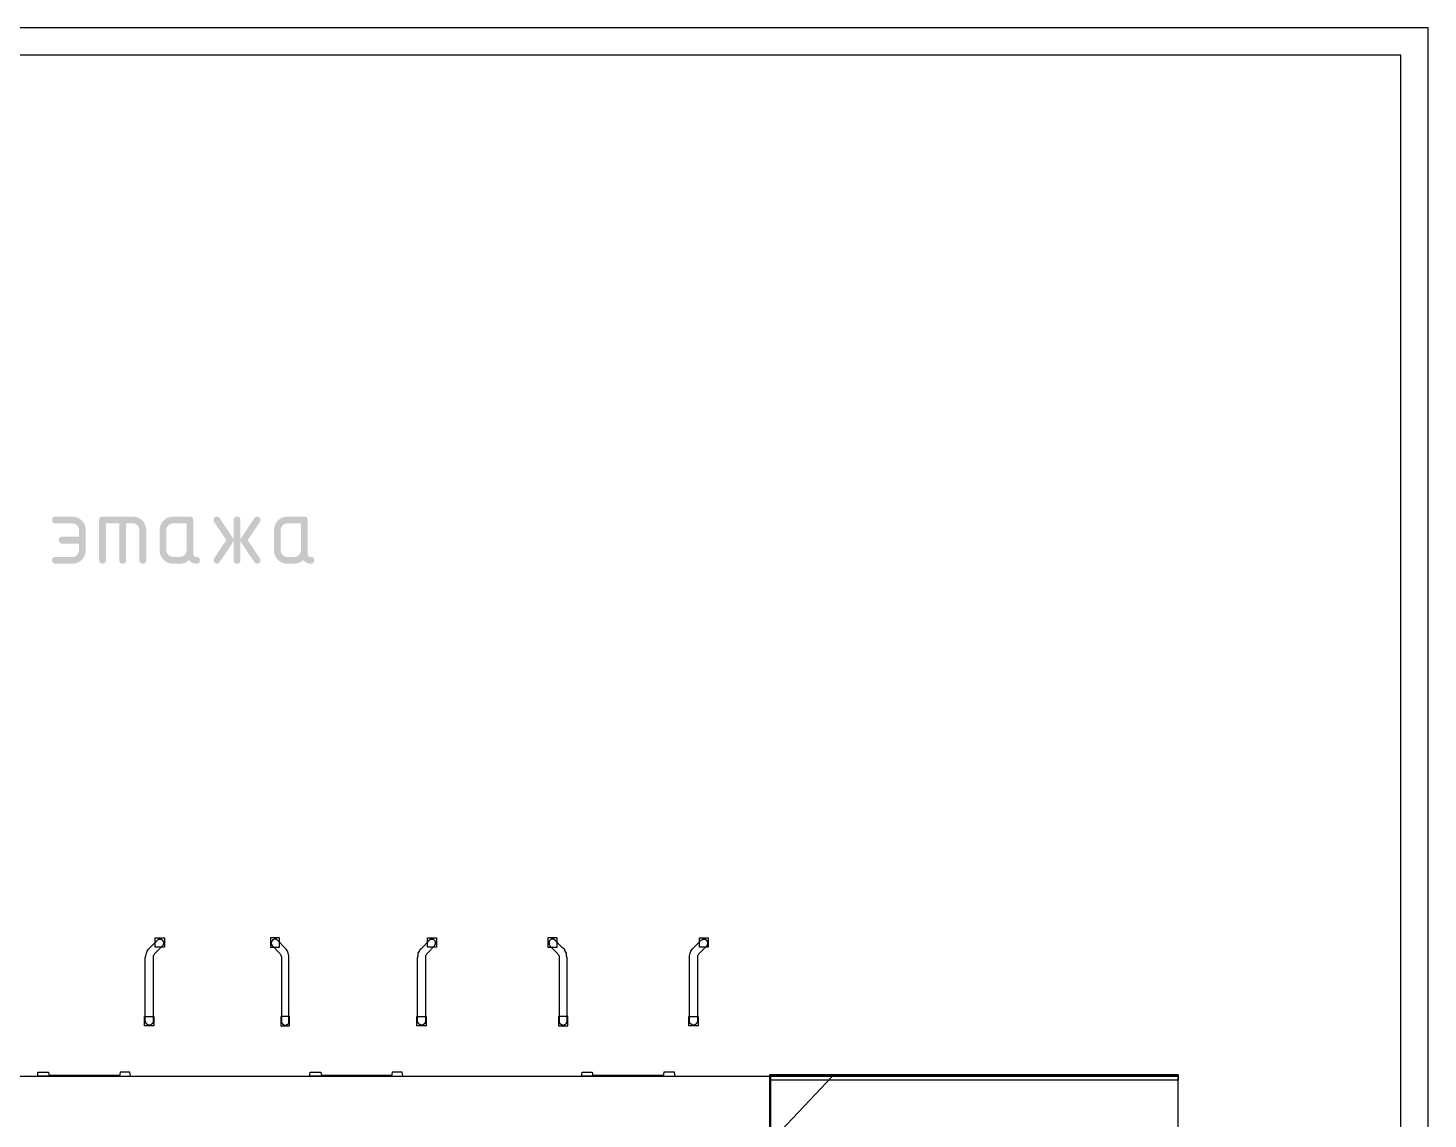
# Model space of a CAD drawing. Header units: millimetres. Extents: x 0 to 420, y 0 to 297.
# Drawn here: x 330.6 to 420.1, y 227.2 to 296.9 of the extents above; entities that cross this region are included whole.
import ezdxf

# ---------------------------------------------------------------- set-up
doc = ezdxf.new("R2010")
doc.units = ezdxf.units.MM
doc.layers.get('0').update_dxf_attribs({"linetype": 'CONTINUOUS'})

msp = doc.modelspace()

# ---------------------------------------------------------------- hatches: boundary and pattern name
at = {"true_color": 0x000007}
for points in [[(333.840143, 263.967625), (332.765825, 263.967625), (332.671774, 263.981061), (332.604594, 264.021368), (332.564287, 264.088548), (332.550851, 264.182599), (332.564287, 264.27665), (332.604594, 264.343829), (332.671774, 264.384137), (332.765825, 264.397573), (333.840143, 264.397573), (333.840143, 264.826969), (333.809137, 264.994401), (333.71612, 265.132894), (333.577903, 265.225911), (333.410747, 265.256917), (332.335877, 265.256917), (332.241912, 265.270353), (332.174922, 265.310661), (332.134804, 265.37784), (332.121454, 265.471891), (332.134804, 265.565624), (332.174922, 265.632639), (332.241912, 265.672887), (332.335877, 265.686314), (333.410747, 265.686314), (333.584069, 265.670716), (333.743543, 265.623958), (333.889167, 265.54609), (334.020942, 265.437165), (334.129867, 265.3057), (334.207735, 265.160179), (334.254494, 265.000602), (334.270091, 264.826969), (334.270091, 263.537677), (334.254494, 263.364044), (334.207735, 263.204467), (334.129867, 263.058946), (334.020942, 262.927482), (333.889167, 262.818324), (333.743543, 262.740482), (333.584069, 262.693852), (333.410747, 262.678332), (332.335877, 262.678332), (332.241912, 262.691768), (332.174922, 262.732076), (332.134804, 262.799255), (332.121454, 262.893306), (332.134804, 262.987357), (332.174922, 263.054537), (332.241912, 263.094844), (332.335877, 263.10828), (333.410747, 263.10828), (333.575836, 263.139424), (333.714466, 263.233406), (333.808724, 263.371899), (333.840143, 263.537677)], [(335.343129, 265.686314), (337.277344, 265.686314), (337.449323, 265.670613), (337.608073, 265.623544), (337.753594, 265.54516), (337.885885, 265.435511), (337.995534, 265.303529), (338.073919, 265.158112), (338.120987, 264.999259), (338.136688, 264.826969), (338.136688, 262.893306), (338.123252, 262.799255), (338.082945, 262.732076), (338.015765, 262.691768), (337.921714, 262.678332), (337.827663, 262.691768), (337.760484, 262.732076), (337.720176, 262.799255), (337.70674, 262.893306), (337.70674, 264.826969), (337.675803, 264.994401), (337.583268, 265.132894), (337.444775, 265.225911), (337.277344, 265.256917), (336.847396, 265.256917), (336.847396, 262.893306), (336.83396, 262.799255), (336.793652, 262.732076), (336.726473, 262.691768), (336.632422, 262.678332), (336.538457, 262.691768), (336.471467, 262.732076), (336.431349, 262.799255), (336.417999, 262.893306), (336.417999, 265.256917), (335.558103, 265.256917), (335.558103, 262.893306), (335.544667, 262.799255), (335.50436, 262.732076), (335.43718, 262.691768), (335.343129, 262.678332), (335.249164, 262.691768), (335.182174, 262.732076), (335.142056, 262.799255), (335.128707, 262.893306), (335.128707, 265.471891), (335.142056, 265.565624), (335.182174, 265.632639), (335.249164, 265.672887)], [(343.726089, 264.114248), (342.830365, 262.77259), (342.754641, 262.701897), (342.65122, 262.678332), (342.569502, 262.694111), (342.500187, 262.741722), (342.452575, 262.811106), (342.436797, 262.893306), (342.445616, 262.957316), (342.472626, 263.013471), (343.257005, 264.182599), (342.472626, 265.351175), (342.445616, 265.407399), (342.436797, 265.471891), (342.450147, 265.565624), (342.490265, 265.632639), (342.557255, 265.672887), (342.65122, 265.686314), (342.754641, 265.66275), (342.830365, 265.592056), (343.726089, 264.250949), (343.726089, 265.471891), (343.739439, 265.565624), (343.779557, 265.632639), (343.846547, 265.672887), (343.940512, 265.686314), (344.034563, 265.672887), (344.101743, 265.632639), (344.14205, 265.565624), (344.155486, 265.471891), (344.155486, 264.250949), (345.05066, 265.592056), (345.126383, 265.66275), (345.229805, 265.686314), (345.323856, 265.672887), (345.391035, 265.632639), (345.431343, 265.565624), (345.444779, 265.471891), (345.40895, 265.351175), (344.62457, 264.182599), (345.40895, 263.013471), (345.444779, 262.893306), (345.431343, 262.799255), (345.391035, 262.732076), (345.323856, 262.691768), (345.229805, 262.678332), (345.126383, 262.701897), (345.05066, 262.77259), (344.155486, 264.114248), (344.155486, 262.893306), (344.14205, 262.799255), (344.101743, 262.732076), (344.034563, 262.691768), (343.940512, 262.678332), (343.846547, 262.691768), (343.779557, 262.732076), (343.739439, 262.799255), (343.726089, 262.893306)]]:
    msp.add_hatch(color=0, dxfattribs=at).paths.add_polyline_path(points, flags=0)
h = msp.add_hatch(color=0, dxfattribs=at)
h.paths.add_polyline_path([(340.714816, 265.256917), (339.855471, 265.256917), (339.689624, 265.225498), (339.550649, 265.13124), (339.456667, 264.992334), (339.425523, 264.826969), (339.425523, 263.537677), (339.45708, 263.373966), (339.552303, 263.23506), (339.691691, 263.139837), (339.855471, 263.10828), (340.285419, 263.10828), (340.450508, 263.139424), (340.589139, 263.233406), (340.683397, 263.371899), (340.714816, 263.537677)], flags=0)
h.paths.add_polyline_path([(341.574161, 262.893306), (341.560733, 262.799255), (341.520486, 262.732076), (341.45347, 262.691768), (341.359738, 262.678332), (341.216482, 262.692509), (341.086817, 262.735107), (340.970692, 262.806231), (340.868054, 262.905984), (340.742368, 262.806231), (340.603401, 262.735107), (340.451102, 262.692509), (340.285419, 262.678332), (339.855471, 262.678332), (339.68152, 262.693852), (339.521779, 262.740482), (339.376198, 262.818324), (339.244725, 262.927482), (339.135886, 263.058946), (339.058207, 263.204467), (339.011638, 263.364044), (338.996127, 263.537677), (338.996127, 264.826969), (339.011638, 265.000602), (339.058207, 265.160179), (339.135886, 265.3057), (339.244725, 265.437165), (339.376198, 265.54609), (339.521779, 265.623958), (339.68152, 265.670716), (339.855471, 265.686314), (340.92979, 265.686314), (341.023841, 265.672887), (341.09102, 265.632639), (341.131328, 265.565624), (341.144764, 265.471891), (341.144764, 263.322703), (341.158114, 263.228738), (341.198232, 263.161748), (341.265222, 263.12163), (341.359187, 263.10828), (341.453238, 263.094844), (341.520417, 263.054537), (341.560725, 262.987357)], flags=0)
h = msp.add_hatch(color=0, dxfattribs=at)
h.paths.add_polyline_path([(348.022906, 265.256917), (347.163562, 265.256917), (346.997715, 265.225498), (346.85874, 265.13124), (346.764757, 264.992334), (346.733614, 264.826969), (346.733614, 263.537677), (346.765171, 263.373966), (346.860393, 263.23506), (346.999782, 263.139837), (347.163562, 263.10828), (347.59351, 263.10828), (347.758599, 263.139424), (347.897229, 263.233406), (347.991487, 263.371899), (348.022906, 263.537677)], flags=0)
h.paths.add_polyline_path([(348.882251, 262.893306), (348.868824, 262.799255), (348.828576, 262.732076), (348.761561, 262.691768), (348.667828, 262.678332), (348.524572, 262.692509), (348.394908, 262.735107), (348.278782, 262.806231), (348.176144, 262.905984), (348.050458, 262.806231), (347.911492, 262.735107), (347.759193, 262.692509), (347.59351, 262.678332), (347.163562, 262.678332), (346.98961, 262.693852), (346.82987, 262.740482), (346.684289, 262.818324), (346.552815, 262.927482), (346.443976, 263.058946), (346.366298, 263.204467), (346.319729, 263.364044), (346.304217, 263.537677), (346.304217, 264.826969), (346.319729, 265.000602), (346.366298, 265.160179), (346.443976, 265.3057), (346.552815, 265.437165), (346.684289, 265.54609), (346.82987, 265.623958), (346.98961, 265.670716), (347.163562, 265.686314), (348.23788, 265.686314), (348.331931, 265.672887), (348.399111, 265.632639), (348.439418, 265.565624), (348.452854, 265.471891), (348.452854, 263.322703), (348.466204, 263.228738), (348.506322, 263.161748), (348.573312, 263.12163), (348.667277, 263.10828), (348.761328, 263.094844), (348.828507, 263.054537), (348.868815, 262.987357)], flags=0)
at = {"true_color": 0x0000fc}
h = msp.add_hatch(color=0, dxfattribs=at)
h.paths.add_polyline_path([(336.423, 229.954667), (331.935667, 229.954667), (336.423, 229.912333)], flags=0)
h.paths.add_polyline_path([(331.935667, 229.954667), (336.423, 229.912333), (331.935667, 229.912333)], flags=0)
h = msp.add_hatch(color=0, dxfattribs=at)
h.paths.add_polyline_path([(353.822, 229.954667), (349.334667, 229.954667), (353.822, 229.912333)], flags=0)
h.paths.add_polyline_path([(349.334667, 229.954667), (353.822, 229.912333), (349.334667, 229.912333)], flags=0)
h = msp.add_hatch(color=0, dxfattribs=at)
h.paths.add_polyline_path([(371.178667, 229.954667), (366.691333, 229.954667), (371.178667, 229.912333)], flags=0)
h.paths.add_polyline_path([(366.691333, 229.954667), (371.178667, 229.912333), (366.691333, 229.912333)], flags=0)

# ---------------------------------------------------------------- linework, layer by layer
at = {"color": 0, "true_color": 0x000007}
for points in [[(0.211668, 0), (420.073667, 0), (420.073667, 296.925999), (0.211668, 296.925999)], [(7.239002, 1.735667), (418.338, 1.735667), (418.338, 295.190332), (7.239002, 295.190332)], [(338.074, 233.426), (338.074, 237.49), (338.116333, 237.617), (338.158667, 237.786333), (338.201, 237.913333), (338.285667, 238.040333), (338.370333, 238.125), (338.836, 238.590667), (338.878333, 238.633), (338.920667, 238.675333), (338.963, 238.675333), (339.005333, 238.675333), (339.047667, 238.675333), (339.09, 238.675333), (339.132333, 238.633), (339.174667, 238.633), (339.174667, 238.590667), (339.217, 238.548333), (339.217, 238.506), (339.259333, 238.463667), (339.259333, 238.421333), (339.259333, 238.379), (339.217, 238.379), (339.217, 238.336667), (339.217, 238.294333), (339.174667, 238.252), (338.709, 237.786333), (338.666667, 237.744), (338.624333, 237.659333), (338.582, 237.617), (338.582, 237.574667), (338.582, 237.49), (338.582, 233.426), (338.582, 233.383667), (338.582, 233.341333), (338.539667, 233.299), (338.539667, 233.256667), (338.497333, 233.256667), (338.455, 233.214333), (338.412667, 233.172), (338.370333, 233.172), (338.328, 233.172), (338.285667, 233.172), (338.243333, 233.214333), (338.201, 233.214333), (338.158667, 233.256667), (338.116333, 233.299), (338.116333, 233.341333), (338.116333, 233.383667)], [(338.709, 238.167333), (338.709, 238.76), (339.301667, 238.76), (339.301667, 238.167333)], [(346.667667, 238.167333), (346.667667, 238.76), (346.075, 238.76), (346.075, 238.167333)], [(347.260333, 233.426), (347.260333, 237.49), (347.260333, 237.617), (347.218, 237.786333), (347.175667, 237.913333), (347.091, 238.040333), (347.006333, 238.125), (346.540667, 238.590667), (346.498333, 238.633), (346.456, 238.633), (346.456, 238.675333), (346.413667, 238.675333), (346.371333, 238.675333), (346.329, 238.675333), (346.286667, 238.675333), (346.244333, 238.633), (346.202, 238.633), (346.202, 238.590667), (346.159667, 238.548333), (346.159667, 238.506), (346.117333, 238.463667), (346.117333, 238.421333), (346.117333, 238.379), (346.159667, 238.336667), (346.159667, 238.294333), (346.202, 238.252), (346.667667, 237.786333), (346.71, 237.744), (346.752333, 237.659333), (346.752333, 237.617), (346.794667, 237.574667), (346.794667, 237.49), (346.794667, 233.426), (346.794667, 233.383667), (346.794667, 233.341333), (346.837, 233.299), (346.837, 233.256667), (346.879333, 233.256667), (346.879333, 233.214333), (346.921667, 233.214333), (346.964, 233.172), (347.006333, 233.172), (347.048667, 233.172), (347.091, 233.172), (347.133333, 233.214333), (347.175667, 233.214333), (347.218, 233.256667), (347.260333, 233.299), (347.260333, 233.341333), (347.260333, 233.383667)], [(355.473, 233.426), (355.473, 237.49), (355.515333, 237.617), (355.515333, 237.786333), (355.6, 237.913333), (355.642333, 238.040333), (355.769333, 238.125), (356.235, 238.590667), (356.235, 238.633), (356.277333, 238.633), (356.319667, 238.675333), (356.362, 238.675333), (356.404333, 238.675333), (356.446667, 238.675333), (356.489, 238.675333), (356.531333, 238.633), (356.573667, 238.590667), (356.616, 238.548333), (356.616, 238.506), (356.616, 238.463667), (356.616, 238.421333), (356.616, 238.379), (356.616, 238.336667), (356.573667, 238.294333), (356.573667, 238.252), (356.108, 237.786333), (356.065667, 237.744), (356.023333, 237.659333), (355.981, 237.617), (355.981, 237.574667), (355.981, 237.49), (355.981, 233.426), (355.981, 233.383667), (355.938667, 233.341333), (355.938667, 233.299), (355.938667, 233.256667), (355.896333, 233.256667), (355.854, 233.214333), (355.811667, 233.214333), (355.769333, 233.172), (355.727, 233.172), (355.684667, 233.172), (355.642333, 233.214333), (355.6, 233.214333), (355.557667, 233.256667), (355.515333, 233.299), (355.515333, 233.341333), (355.473, 233.383667)], [(356.108, 238.167333), (356.108, 238.76), (356.700667, 238.76), (356.700667, 238.167333)], [(364.405333, 238.167333), (364.405333, 238.76), (363.812667, 238.76), (363.812667, 238.167333)], [(365.040333, 233.426), (365.040333, 237.49), (364.998, 237.617), (364.998, 237.786333), (364.913333, 237.913333), (364.871, 238.040333), (364.744, 238.125), (364.278333, 238.590667), (364.278333, 238.633), (364.236, 238.633), (364.193667, 238.675333), (364.151333, 238.675333), (364.109, 238.675333), (364.066667, 238.675333), (364.024333, 238.675333), (363.982, 238.633), (363.939667, 238.590667), (363.897333, 238.548333), (363.897333, 238.506), (363.897333, 238.463667), (363.897333, 238.421333), (363.897333, 238.379), (363.897333, 238.336667), (363.939667, 238.294333), (363.939667, 238.252), (364.405333, 237.786333), (364.447667, 237.744), (364.49, 237.659333), (364.532333, 237.617), (364.532333, 237.574667), (364.532333, 237.49), (364.532333, 233.426), (364.532333, 233.383667), (364.532333, 233.341333), (364.574667, 233.299), (364.574667, 233.256667), (364.617, 233.256667), (364.659333, 233.214333), (364.701667, 233.214333), (364.744, 233.172), (364.786333, 233.172), (364.828667, 233.172), (364.871, 233.214333), (364.913333, 233.214333), (364.955667, 233.256667), (364.998, 233.299), (364.998, 233.341333), (365.040333, 233.383667)], [(372.872, 233.426), (372.872, 237.49), (372.872, 237.617), (372.914333, 237.786333), (372.956667, 237.913333), (373.041333, 238.040333), (373.126, 238.125), (373.591667, 238.590667), (373.634, 238.633), (373.676333, 238.633), (373.718667, 238.675333), (373.761, 238.675333), (373.803333, 238.675333), (373.845667, 238.675333), (373.888, 238.675333), (373.888, 238.633), (373.930333, 238.633), (373.972667, 238.590667), (373.972667, 238.548333), (374.015, 238.506), (374.015, 238.463667), (374.015, 238.421333), (374.015, 238.379), (374.015, 238.336667), (373.972667, 238.294333), (373.972667, 238.252), (373.507, 237.786333), (373.464667, 237.744), (373.422333, 237.659333), (373.38, 237.617), (373.38, 237.574667), (373.38, 237.49), (373.38, 233.426), (373.38, 233.383667), (373.337667, 233.341333), (373.337667, 233.299), (373.295333, 233.256667), (373.253, 233.214333), (373.210667, 233.214333), (373.168333, 233.172), (373.126, 233.172), (373.083667, 233.172), (373.041333, 233.172), (373.041333, 233.214333), (372.999, 233.214333), (372.956667, 233.256667), (372.914333, 233.256667), (372.914333, 233.299), (372.872, 233.341333), (372.872, 233.383667)], [(373.507, 238.167333), (373.507, 238.76), (374.057333, 238.76), (374.057333, 238.167333)], [(338.031667, 233.129667), (338.031667, 233.722333), (338.624333, 233.722333), (338.624333, 233.129667)], [(347.302667, 233.129667), (347.302667, 233.722333), (346.752333, 233.722333), (346.752333, 233.129667)], [(355.430667, 233.129667), (355.430667, 233.722333), (356.023333, 233.722333), (356.023333, 233.129667)], [(365.082667, 233.129667), (365.082667, 233.722333), (364.49, 233.722333), (364.49, 233.129667)], [(372.829667, 233.129667), (372.829667, 233.722333), (373.422333, 233.722333), (373.422333, 233.129667)], [(331.216, 229.912333), (331.216, 230.166333), (331.258333, 230.166333), (331.851, 230.166333), (331.893333, 230.166333), (331.935667, 229.912333)], [(337.142667, 229.912333), (337.100333, 230.166333), (337.058, 230.166333), (336.465333, 230.166333), (336.423, 229.912333)], [(348.572667, 229.912333), (348.615, 230.166333), (348.657333, 230.166333), (349.25, 230.166333), (349.292333, 230.166333), (349.334667, 229.912333)], [(354.541667, 229.912333), (354.499333, 230.166333), (354.457, 230.166333), (353.864333, 230.166333), (353.822, 229.912333)], [(365.971667, 229.912333), (366.014, 230.166333), (366.056333, 230.166333), (366.649, 230.166333), (366.691333, 229.912333)], [(371.940667, 229.912333), (371.898333, 230.166333), (371.856, 230.166333), (371.263333, 230.166333), (371.221, 230.166333), (371.178667, 229.912333)], [(377.994333, 229.997), (404.114, 229.997), (404.114, 229.912333), (377.994333, 229.912333), (377.994333, 229.997), (404.114, 229.997), (404.114, 229.912333), (377.994333, 229.912333), (377.994333, 229.997), (404.114, 229.997), (404.114, 229.912333), (377.994333, 229.912333), (377.994333, 229.997), (404.114, 229.997), (404.114, 229.912333), (377.994333, 229.912333), (377.994333, 229.997), (377.994333, 229.912333), (404.114, 229.912333), (404.114, 229.997)], [(377.994333, 229.912333), (378.036667, 229.912333), (378.036667, 229.954667), (378.036667, 229.997), (377.994333, 229.997), (377.994333, 229.954667)], [(380.576667, 229.997), (380.576667, 229.912333), (380.661333, 229.912333), (380.661333, 229.997)], [(383.201333, 229.997), (383.201333, 229.912333), (383.243667, 229.912333), (383.243667, 229.997)], [(385.826, 229.997), (385.826, 229.912333), (385.868333, 229.912333), (385.868333, 229.997)], [(388.408333, 229.997), (388.408333, 229.912333), (388.493, 229.912333), (388.493, 229.997)], [(391.033, 229.997), (391.033, 229.912333), (391.075333, 229.912333), (391.075333, 229.997)], [(393.615333, 229.997), (393.615333, 229.912333), (393.7, 229.912333), (393.7, 229.997)], [(396.24, 229.997), (396.24, 229.912333), (396.282333, 229.912333), (396.282333, 229.997)], [(398.864667, 229.997), (398.864667, 229.912333), (398.907, 229.912333), (398.907, 229.997)], [(401.447, 229.997), (401.447, 229.912333), (401.531667, 229.912333), (401.531667, 229.997)], [(404.114, 229.912333), (404.114, 229.954667), (404.114, 229.997), (404.071667, 229.997), (404.071667, 229.954667), (404.071667, 229.912333)], [(116.416667, 229.912333), (377.994333, 229.912333), (377.994333, 221.276333), (116.416667, 221.276333)], [(332.359, 229.954667), (331.935667, 229.954667), (332.359, 229.954667), (333.205667, 229.954667)], [(331.935667, 229.954667), (332.062667, 229.954667), (331.935667, 229.954667), (332.655333, 229.954667)], [(336.423, 229.954667), (331.935667, 229.954667), (331.935667, 229.912333), (336.423, 229.912333)], [(332.951667, 229.954667), (332.359, 229.954667), (332.951667, 229.954667), (333.798333, 229.954667)], [(333.502, 229.954667), (332.951667, 229.954667), (333.502, 229.954667), (334.391, 229.954667)], [(334.094667, 229.954667), (333.502, 229.954667), (334.094667, 229.954667), (334.983667, 229.954667)], [(334.687333, 229.954667), (334.094667, 229.954667), (334.687333, 229.954667), (335.534, 229.954667)], [(335.237667, 229.954667), (334.687333, 229.954667), (335.237667, 229.954667), (336.126667, 229.954667), (335.237667, 229.954667), (334.687333, 229.954667), (335.237667, 229.954667), (336.126667, 229.954667)], [(335.830333, 229.954667), (335.237667, 229.954667), (335.830333, 229.954667), (336.423, 229.954667)], [(336.423, 229.954667), (335.830333, 229.954667)], [(349.758, 229.954667), (349.334667, 229.954667), (349.758, 229.954667), (350.604667, 229.954667)], [(349.334667, 229.954667), (349.461667, 229.954667), (349.334667, 229.954667), (350.054333, 229.954667)], [(353.822, 229.954667), (349.334667, 229.954667), (349.334667, 229.912333), (353.822, 229.912333)], [(350.308333, 229.954667), (349.758, 229.954667), (350.308333, 229.954667), (351.197333, 229.954667)], [(350.901, 229.954667), (350.308333, 229.954667), (350.901, 229.954667), (351.79, 229.954667)], [(351.493667, 229.954667), (350.901, 229.954667), (351.493667, 229.954667), (352.340333, 229.954667)], [(352.086333, 229.954667), (351.493667, 229.954667), (352.086333, 229.954667), (352.933, 229.954667)], [(352.636667, 229.954667), (352.086333, 229.954667), (352.636667, 229.954667), (353.525667, 229.954667), (352.636667, 229.954667), (352.086333, 229.954667), (352.636667, 229.954667), (353.525667, 229.954667)], [(353.229333, 229.954667), (352.636667, 229.954667), (353.229333, 229.954667), (353.822, 229.954667)], [(353.822, 229.954667), (353.229333, 229.954667)], [(367.157, 229.954667), (366.691333, 229.954667), (367.157, 229.954667), (368.003667, 229.954667)], [(366.691333, 229.954667), (366.860667, 229.954667), (366.691333, 229.954667), (367.411, 229.954667)], [(371.178667, 229.954667), (366.691333, 229.954667), (366.691333, 229.912333), (371.178667, 229.912333)], [(367.707333, 229.954667), (367.157, 229.954667), (367.707333, 229.954667), (368.596333, 229.954667)], [(368.3, 229.954667), (367.707333, 229.954667), (368.3, 229.954667), (369.189, 229.954667)], [(368.892667, 229.954667), (368.3, 229.954667), (368.892667, 229.954667), (369.739333, 229.954667)], [(369.443, 229.954667), (368.892667, 229.954667), (369.443, 229.954667), (370.332, 229.954667)], [(370.035667, 229.954667), (369.443, 229.954667), (370.035667, 229.954667), (370.924667, 229.954667), (370.035667, 229.954667), (369.443, 229.954667), (370.035667, 229.954667), (370.924667, 229.954667)], [(370.628333, 229.954667), (370.035667, 229.954667), (370.628333, 229.954667), (371.178667, 229.954667)], [(371.178667, 229.954667), (370.628333, 229.954667)], [(377.994333, 229.785333), (377.994333, 229.912333), (404.114, 229.912333), (404.114, 229.658333), (377.994333, 229.658333)]]:
    msp.add_lwpolyline(points, close=True, dxfattribs=at)
at = {"color": 0, "true_color": 0x0000fc}
for points in [[(336.423, 229.954667), (331.935667, 229.954667), (336.423, 229.912333)], [(331.935667, 229.954667), (336.423, 229.912333), (331.935667, 229.912333)], [(353.822, 229.954667), (349.334667, 229.954667), (353.822, 229.912333)], [(349.334667, 229.954667), (353.822, 229.912333), (349.334667, 229.912333)], [(371.178667, 229.954667), (366.691333, 229.954667), (371.178667, 229.912333)], [(366.691333, 229.954667), (371.178667, 229.912333), (366.691333, 229.912333)]]:
    msp.add_lwpolyline(points, close=True, dxfattribs=at)
at = {"color": 0, "true_color": 0x000007}
for points in [[(404.114, 221.488), (377.994333, 221.488), (377.994333, 229.912333), (404.114, 229.912333)], [(377.994333, 225.679), (382.016, 229.912333)], [(378.248333, 229.912333), (378.036667, 229.912333), (378.036667, 225.679)], [(386.926667, 229.912333), (386.715, 229.912333)], [(395.647333, 229.912333), (395.393333, 229.912333)], [(404.114, 221.488), (404.114, 229.912333)]]:
    msp.add_lwpolyline(points, dxfattribs=at)

doc.saveas('drawing.dxf')
